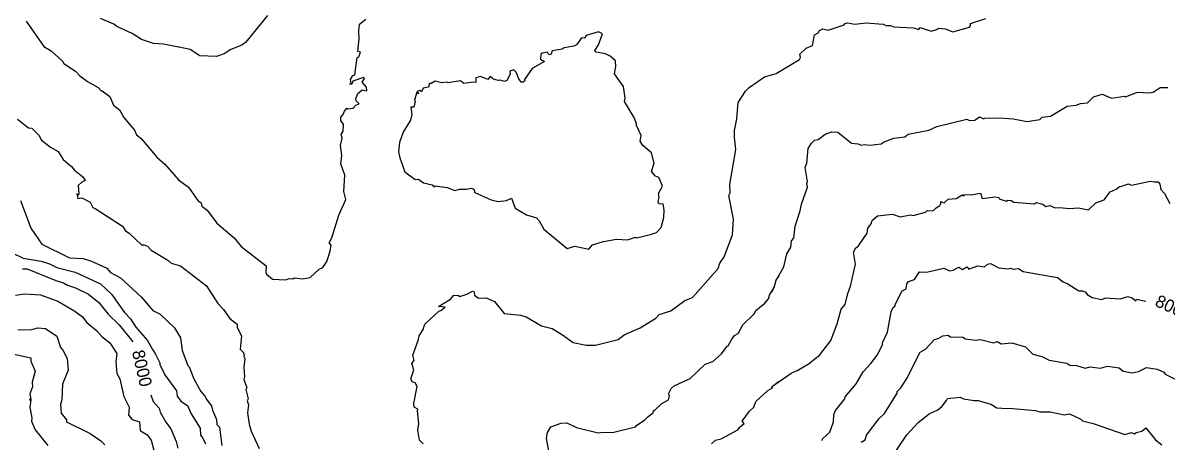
# Model space of a CAD drawing. Extents: x 9339 to 13216, y 3769 to 6935.
# Drawn here: x 10046 to 10746, y 5269 to 5526 of the extents above; entities that cross this region are included whole.
import ezdxf
from ezdxf.enums import TextEntityAlignment as Align

# ---------------------------------------------------------------- set-up
doc = ezdxf.new("R2010")
doc.units = 0
doc.header["$MEASUREMENT"] = 0
for name, color, linetype in [('DTM_SURFACE_CON', 9, 'Continuous'), ('DTM_SURFACE_ICON', 251, 'Continuous'), ('DTM_TEXT_ICON', 251, 'Continuous')]:
    doc.layers.add(name, color=color, linetype=linetype)
doc.styles.add('TMODELF', font='tmodelf')

msp = doc.modelspace()

# ---------------------------------------------------------------- linework, layer by layer
at = {"layer": 'DTM_SURFACE_CON', "linetype": 'Continuous', "flags": 128}
for points, elevation in [([(10048.19, 5526.98), (10059.09, 5511.51), (10063.65, 5508.77), (10070.6, 5502.61), (10071.33, 5501.11), (10078.53, 5496.5), (10081.02, 5493.62), (10085.71, 5490.06), (10092.31, 5486.51), (10094.34, 5484.27), (10094.85, 5484.39), (10099.51, 5480.91), (10101.62, 5475.56), (10105.42, 5472.65), (10107.96, 5468.06), (10114.44, 5460.24), (10115.84, 5457.52), (10118.57, 5455.21), (10128.09, 5443.74), (10133.11, 5439.6), (10141.5, 5429.88), (10147.57, 5425.45), (10153.28, 5417.28), (10155.3, 5415.85), (10155.66, 5413.82), (10158.91, 5411.39), (10164.91, 5403.4), (10175.52, 5394.49), (10179.68, 5389.21), (10195.1, 5377.29), (10194.81, 5373.33), (10195.15, 5372.28), (10198.91, 5369.12), (10207.06, 5368.78), (10209.1, 5369.47), (10211.32, 5369.3), (10212.14, 5370.06), (10217.34, 5369.3), (10221.89, 5370.16), (10227.52, 5375.29), (10229.6, 5376.31), (10232.09, 5379.94), (10234.23, 5386.22), (10234.77, 5390), (10233.6, 5391.31), (10235.1, 5394.5), (10239.46, 5408.37), (10243.75, 5417.88), (10242.56, 5422.72), (10243.12, 5432.82), (10240.62, 5439.65), (10241.38, 5444.8), (10240.42, 5450.97), (10241.48, 5455.48), (10240.78, 5457.74), (10242.05, 5459.74), (10242.35, 5463.96), (10240.58, 5466.06), (10240.58, 5468.32), (10242.04, 5469.96), (10242.85, 5472.03), (10244.38, 5473.84), (10244.93, 5473.4), (10248.13, 5473.82), (10249.85, 5475.54), (10251.84, 5476.4), (10250.07, 5478.24), (10249.78, 5479.57), (10251.04, 5482.77), (10253.74, 5484.92), (10256.48, 5484.4), (10256.31, 5486.54), (10253.77, 5489.7), (10255.11, 5491.87), (10254.53, 5492.46), (10248.09, 5490.29), (10247.43, 5488.37), (10246.13, 5488.55), (10247.07, 5488.89), (10246.63, 5491.35), (10248.03, 5493.67), (10249.14, 5494.26), (10250.59, 5504.82), (10251.58, 5505.1), (10252.66, 5508.12), (10250.98, 5508.45), (10251.85, 5516.25), (10251.66, 5521.12), (10252.15, 5525.19), (10255.98, 5528.28)], 2487.17), ([(10195.85, 5530.52), (10182.44, 5513.96), (10180.2, 5512.31), (10173.43, 5509.66), (10169.29, 5507.05), (10164.64, 5505.31), (10154.53, 5505.72), (10148.5, 5509.76), (10141.81, 5511.03), (10141.39, 5511.05), (10132.25, 5512.89), (10126.06, 5513.38), (10118.79, 5515.76), (10113.17, 5519.35), (10103.68, 5523.76), (10101.81, 5525.18), (10093.78, 5528.7)], 2487.17), ([(10504.1, 5494.19), (10506.8, 5495.05), (10521.03, 5503.53), (10521.71, 5504.86), (10521.23, 5506.81), (10525.26, 5510.51), (10529.03, 5512.19), (10530.36, 5518.69), (10532.61, 5519.89), (10533.24, 5521.2), (10535.3, 5522.4), (10538.65, 5521.51), (10548.31, 5524.74), (10548.94, 5525.6), (10550.53, 5526.04), (10555.02, 5525.19), (10561.94, 5526.07), (10572.28, 5525.19), (10574.13, 5524.39), (10576.66, 5524.26), (10578.86, 5523.54), (10590.83, 5522.93), (10593.97, 5521.86), (10594.95, 5523.17), (10601.65, 5520.97), (10605.09, 5521.95), (10606.15, 5522.69), (10610.13, 5522.39), (10614.93, 5520.41), (10625.07, 5523.32), (10625.7, 5524.07), (10625.55, 5525.63), (10635.11, 5528.72)], 2474.98), ([(10290.99, 5268.5), (10288.7, 5270.74), (10287.65, 5276.76), (10288.42, 5280.69), (10287.46, 5288.5), (10287.7, 5289.52), (10285.53, 5290.93), (10285.37, 5293.14), (10287.4, 5303.55), (10286.09, 5305.83), (10284.21, 5306.28), (10283.5, 5308.15), (10285.23, 5313.76), (10284.04, 5317.46), (10285.42, 5319.34), (10284.75, 5322.68), (10287.97, 5331.57), (10288.5, 5334.49), (10291.09, 5338.34), (10292, 5341.55), (10300.5, 5349.52), (10301.76, 5349.89), (10304.53, 5351.96), (10300.44, 5352.41), (10307.73, 5356.93), (10309.67, 5359.33), (10312.65, 5359.19), (10313.44, 5358.46), (10317.7, 5359.9), (10321.18, 5361.71), (10322.19, 5361.32), (10322.42, 5359.27), (10324.83, 5357.59), (10329.62, 5357.77), (10334.66, 5355.57), (10340.55, 5348.05), (10350.55, 5347.14), (10354, 5346.04), (10363.39, 5340.58), (10369.87, 5338.88), (10376.23, 5335.1), (10382.75, 5330.46), (10390.58, 5328.7), (10396.44, 5328.69), (10410.29, 5332.17), (10413.98, 5335.16), (10423.69, 5339.45), (10433.31, 5345.38), (10435.21, 5347.59), (10442.51, 5349.76), (10451.01, 5356.2), (10455.73, 5357.84), (10471.47, 5375.73), (10472.43, 5379.03), (10475.13, 5382.89), (10480.11, 5396.2), (10480.74, 5405.87), (10477.97, 5420.36), (10478.79, 5422.04), (10478.47, 5427.11), (10482.13, 5448.58), (10481.26, 5455.83), (10481.28, 5460.18), (10482.74, 5467.25), (10483.54, 5477.21), (10488.13, 5484.07), (10490.42, 5486.49), (10499.69, 5492.84), (10506.75, 5495.03), (10508.65, 5496.12)], 2474.98), ([(10504.1, 5361.47), (10505.57, 5364.01), (10506.88, 5368.49), (10511.47, 5376.72), (10513.45, 5384.57), (10515.78, 5388.79), (10516.23, 5392.59), (10517.72, 5394.18), (10518.55, 5401.63), (10521.59, 5410.89), (10522.35, 5415.12), (10526.09, 5425.36), (10525.63, 5427.68), (10525.94, 5428.99), (10524.59, 5437.43), (10525.66, 5440.1), (10526.33, 5449.14), (10528.48, 5452.43), (10530.3, 5454.2), (10532.48, 5454.6), (10536.69, 5457.88), (10540.58, 5459.21), (10544.45, 5459.03), (10552.95, 5452.41), (10556.91, 5452.02), (10558.87, 5451.07), (10560.97, 5451.54), (10564.08, 5451.11), (10571.13, 5452.05), (10572.94, 5453.24), (10578.85, 5455.34), (10585.55, 5456.23), (10587.63, 5457.86), (10600.13, 5460.26), (10605.04, 5462.65), (10623.45, 5466.96), (10625.01, 5466.3), (10628.22, 5466.51), (10631.19, 5468.42), (10633.54, 5467.32), (10634.32, 5467.68), (10643.5, 5467.79), (10651.76, 5467.29), (10660.36, 5465.62), (10668.11, 5466.9), (10669.52, 5468.23), (10674.46, 5468.91), (10684.67, 5475), (10690.29, 5475.53), (10692.89, 5476.67), (10697.11, 5477.1), (10700.77, 5480.75), (10706.2, 5482.38), (10711.85, 5479.85), (10719.76, 5481.02), (10720.4, 5480.78), (10727.77, 5483.5), (10734.91, 5483.17), (10737.35, 5483.64), (10741.57, 5486.46), (10746.29, 5486.51)], 2462.78), ([(10043.01, 5466.95), (10049.63, 5461.71), (10051.84, 5461.53), (10056.29, 5457), (10057.53, 5454.47), (10063.19, 5450.01), (10067.89, 5447.31), (10070.93, 5442.34), (10076.1, 5438.06), (10077.83, 5435.75), (10082.88, 5431.77), (10084.3, 5429.48), (10082.31, 5428.56), (10080.17, 5426.41), (10080.39, 5421.28), (10080.02, 5420.37), (10079.27, 5421.66), (10079.93, 5418.57), (10082.26, 5418.98), (10087.43, 5416.16), (10089.04, 5412.97), (10090.48, 5412.47), (10107.13, 5401.5), (10108.94, 5398.81), (10111.33, 5397.31), (10118.77, 5390.15), (10120.36, 5390.18), (10122.57, 5389.41), (10124.66, 5386.94), (10134.85, 5380.83), (10136.85, 5379), (10142.64, 5377.38), (10158.52, 5365.15), (10165.39, 5354.36), (10168.9, 5350.69), (10172.86, 5345.01), (10177.24, 5341.53), (10177.32, 5339.52), (10179.91, 5334.42), (10179.07, 5326.25), (10180.86, 5324.46), (10181.54, 5322.58), (10181.27, 5321.89), (10181.96, 5320.64), (10181.43, 5315.01), (10181.77, 5309.49), (10181.45, 5307.82), (10183.27, 5302.91), (10182.68, 5301.67), (10184, 5295.93), (10183.35, 5294.62), (10184.12, 5292.19), (10183.69, 5287.28), (10184.62, 5280.37), (10185.82, 5276.19), (10190.68, 5265.47)], 2474.98), ([(10504.1, 5302.57), (10504.67, 5303.62), (10516, 5311.67), (10520.13, 5313.45), (10527.02, 5317.52), (10531.78, 5321.5), (10532.97, 5321.98), (10540.32, 5331.67), (10544.11, 5341.82), (10546.67, 5350.75), (10548.98, 5353.63), (10550.56, 5360.46), (10552.33, 5364.83), (10555.29, 5378.4), (10554.1, 5385.57), (10555.54, 5388.41), (10557.17, 5389.48), (10562.41, 5397.25), (10562.88, 5400.32), (10564.86, 5403.07), (10565.62, 5405.05), (10568.79, 5407.87), (10577.87, 5408.93), (10582.74, 5407.34), (10589.03, 5408.5), (10590.66, 5408.19), (10598.16, 5410.07), (10599.2, 5411.16), (10602.18, 5410.93), (10603.28, 5411.34), (10604.56, 5412.88), (10606.93, 5414.27), (10607.61, 5415.44), (10607.44, 5416.62), (10609.53, 5415.93), (10611.98, 5418.05), (10616.86, 5418.44), (10620.48, 5420.69), (10621.41, 5419.88), (10621.98, 5420.85), (10625.87, 5420.73), (10631.8, 5421.84), (10632.75, 5418.52), (10640.82, 5419.48), (10643, 5419.07), (10643.23, 5418.38), (10647.74, 5416.9), (10648.38, 5417.42), (10650.54, 5417.26), (10652.05, 5416.18), (10664.77, 5415.19), (10665.86, 5416.13), (10669.84, 5415), (10671.66, 5413.66), (10674.19, 5414.26), (10677.39, 5412.81), (10680.28, 5413.01), (10686.07, 5412.34), (10691.62, 5412.77), (10697.77, 5411.61), (10702.2, 5415.85), (10707.33, 5417.67), (10711.11, 5422.58), (10714.71, 5424.25), (10716.67, 5425.94), (10717.42, 5425.82), (10722.22, 5427.45), (10724.03, 5426.64), (10735.51, 5429.14), (10738.12, 5428.61), (10740.29, 5428.73), (10741.32, 5427.32), (10742, 5424.03), (10744.32, 5421.57), (10747.49, 5415.4)], 2450.59), ([(10044.81, 5417.2), (10051.2, 5400.44), (10057.87, 5390.47), (10074.75, 5382.2), (10083.17, 5381.7), (10088.22, 5380.16), (10097.69, 5375.97), (10099.9, 5373.27), (10105.88, 5370.01), (10118.56, 5358.33), (10125.66, 5349.99), (10130.14, 5347.75), (10138.97, 5339.37), (10142.67, 5333.17), (10143.65, 5325.44), (10147.05, 5316.29), (10147.97, 5315.45), (10150.76, 5308.25), (10155.06, 5300.39), (10157.54, 5297.58), (10158.69, 5295.39), (10161.64, 5291.67), (10162.22, 5289.09), (10164.57, 5283.23), (10164.77, 5280.32), (10166.5, 5278.69), (10167.94, 5267.48)], 2462.78), ([(10039.72, 5385.19), (10046.44, 5381.96), (10057.55, 5380.19), (10062.48, 5378.57), (10066.94, 5376.37), (10078.34, 5373.37), (10093.64, 5366.24), (10100.55, 5359.93), (10108.44, 5348.75), (10111.99, 5344.88), (10115.39, 5339.82), (10122.57, 5331.73), (10125.47, 5326.09), (10127.41, 5323.35), (10130.01, 5317.99), (10130.09, 5316.96), (10132.98, 5310.57), (10140.11, 5300.82), (10140.7, 5297.57), (10142.9, 5294.43), (10146.88, 5291.93), (10149.19, 5286.8), (10154.58, 5277.9), (10154.79, 5273.63), (10156.28, 5271.91), (10157.94, 5268.37)], 2450.59), ([(10369.11, 5257.33), (10366.35, 5271.86), (10366.98, 5275.34), (10369.13, 5278.89), (10375.43, 5281.09), (10378.92, 5281.26), (10384.7, 5278.34), (10398, 5275.15), (10400.97, 5275.58), (10406.84, 5275.39), (10420.84, 5278.88), (10421.68, 5279.92), (10426.4, 5282.85), (10428.59, 5285.22), (10431.57, 5287.29), (10431.75, 5288.86), (10432.52, 5288.77), (10436.99, 5293.16), (10441.09, 5295.41), (10441.54, 5297.82), (10441.04, 5299.02), (10442.72, 5302.36), (10444.52, 5303.9), (10454.27, 5308.32), (10463.42, 5317.12), (10468.17, 5318.76), (10473.32, 5323.48), (10476.95, 5328.25), (10477.54, 5328.44), (10479.67, 5332.48), (10481.36, 5334.59), (10483.56, 5335.93), (10486.5, 5341.2), (10493.52, 5348.16), (10494.42, 5349.93), (10499.92, 5354.4), (10502.06, 5357.22), (10502.72, 5359.33), (10505.57, 5364.01), (10506.88, 5368.49), (10508.65, 5371.15)], 2462.78), ([(10041.74, 5359.34), (10047.41, 5360.25), (10056.98, 5359.65), (10067.67, 5355.6), (10077.99, 5349.64), (10082.64, 5346.16), (10085.37, 5342.55), (10091.35, 5337.67), (10094.59, 5334.1), (10099.39, 5330.28), (10103.76, 5323.72), (10103.14, 5318.84), (10103.82, 5311.48), (10105.57, 5308.23), (10108.09, 5297.28), (10111.17, 5290.9), (10110.91, 5285.98), (10113.12, 5283.26), (10117.57, 5281.94), (10117.93, 5276.53), (10122.32, 5273.82), (10124.68, 5270.74), (10128.07, 5258.34)], 2426.21), ([(10043.25, 5338.22), (10051.7, 5338.29), (10055.42, 5339.42), (10060.19, 5338.89), (10067.06, 5334.18), (10069.23, 5327.39), (10070.7, 5325.73), (10073.41, 5320.65), (10073.9, 5313.53), (10070.55, 5304.88), (10069.99, 5295.34), (10069.23, 5292.69), (10069.59, 5287.21), (10072.98, 5283.18), (10073, 5281.77), (10087.38, 5274.77), (10093.93, 5270.18), (10096.46, 5267.7)], 2414.02), ([(10558.87, 5269.35), (10561.29, 5270.86), (10562.09, 5273.67), (10569.85, 5283.99), (10573.11, 5286.88), (10580.76, 5299.4), (10580.84, 5300.46), (10582.97, 5302.77), (10586.68, 5308.3), (10594.91, 5324.52), (10598.11, 5326.42), (10603.62, 5332.15), (10605.8, 5332.76), (10608.78, 5334.47), (10611.8, 5334.94), (10613.52, 5333.78), (10621.06, 5333.67), (10622.55, 5332.64), (10628.57, 5331.87), (10631.77, 5332.31), (10639.67, 5330.21), (10642.05, 5330.94), (10644.37, 5329.65), (10650.88, 5330.15), (10659.29, 5327.66), (10663.71, 5323.29), (10669.24, 5321.78), (10673.78, 5319.53), (10684.56, 5317.8), (10686.46, 5316.52), (10690.49, 5316.27), (10695.79, 5314.69), (10698.9, 5315.43), (10705.21, 5314.74), (10709.5, 5315.95), (10716.48, 5314.84), (10719.02, 5312.84), (10724.78, 5311.91), (10728.41, 5312.66), (10733.29, 5315.04), (10739.7, 5314.02), (10743.81, 5312.25), (10744.65, 5310.98), (10751.23, 5307.73)], 2426.21), ([(10036.18, 5324.26), (10051.05, 5321.03), (10051.22, 5318.98), (10053.85, 5312.8), (10052.01, 5306.18), (10052.09, 5303.22), (10050.52, 5298.91), (10051.23, 5295.55), (10050.59, 5296.07), (10050.61, 5295.07), (10051.23, 5295.43), (10050.51, 5290.68), (10051.75, 5284.23), (10051.55, 5282.2), (10053.71, 5276.94), (10061.47, 5267.46)], 2401.82), ([(10467.25, 5268.31), (10469.82, 5270.65), (10473.15, 5271.39), (10483.46, 5276.96), (10484.73, 5278.81), (10487.36, 5280.82), (10485.97, 5282.23), (10490.6, 5288.42), (10493.1, 5290.8), (10494.33, 5294.31), (10501.74, 5300.96), (10504.52, 5302.69), (10504.67, 5303.62), (10508.65, 5306.84)], 2450.59), ([(10572.25, 5252.44), (10586.81, 5273.89), (10593.68, 5281.56), (10600.45, 5286.82), (10605.62, 5289.25), (10608.31, 5291.54), (10611.06, 5294.9), (10611.51, 5296.18), (10619.26, 5296.93), (10621.46, 5296.03), (10627.95, 5294.82), (10630.4, 5294.99), (10638, 5292.58), (10641.71, 5290.46), (10647.8, 5289.93), (10649.35, 5290.27), (10665.34, 5288.8), (10668.02, 5288.05), (10674.38, 5287.91), (10682.88, 5286.17), (10686.22, 5286.69), (10693.14, 5283.56), (10694.04, 5282.44), (10700.64, 5280.76), (10719.92, 5274.2), (10724.02, 5275.36), (10725.95, 5274.49), (10726.93, 5275.28), (10730.49, 5276.26), (10732.83, 5278.17), (10738.84, 5270.94), (10742.73, 5267.7)], 2414.02)]:
    msp.add_lwpolyline(points, dxfattribs=dict(at, elevation=elevation))
at = {"layer": 'DTM_SURFACE_CON', "linetype": 'Continuous', "elevation": 2487.17, "flags": 128}
msp.add_lwpolyline([(10310.64, 5423.43), (10313.29, 5424.14), (10317.27, 5424.18), (10320.66, 5424.92), (10322.08, 5424.29), (10322.62, 5422.16), (10332.55, 5417.67), (10336.87, 5416.6), (10341.86, 5417.35), (10344.97, 5418.66), (10347.26, 5412.53), (10354.26, 5408.52), (10360.21, 5406.65), (10361.91, 5404.88), (10364.84, 5399.72), (10379.14, 5387.87), (10383.84, 5389.41), (10392.27, 5387.49), (10394.6, 5390.25), (10401.23, 5392.16), (10409.17, 5393.59), (10415.89, 5393.27), (10420.82, 5394.82), (10421.34, 5394.45), (10430.04, 5396.41), (10433.61, 5397.69), (10436.55, 5400.79), (10438.16, 5406.88), (10438.34, 5411.64), (10437.68, 5414.99), (10435.08, 5415.23), (10434.73, 5416.47), (10435.29, 5419.29), (10434.84, 5421.57), (10437.27, 5426.06), (10435.08, 5431.42), (10433, 5432.25), (10430.54, 5435.03), (10432.27, 5440.09), (10430.66, 5446.39), (10425.28, 5450.86), (10423.78, 5453.67), (10424.22, 5456.98), (10421.41, 5463.2), (10421.48, 5464.19), (10420.2, 5467.67), (10414.13, 5477.79), (10414.51, 5479.98), (10413.55, 5487.02), (10407.93, 5494.71), (10408.87, 5499.27), (10408.58, 5502.64), (10405.31, 5505.59), (10402.5, 5506.95), (10396.7, 5508.04), (10396.06, 5509.08), (10398.24, 5512.46), (10400.61, 5519.17), (10398.29, 5520.43), (10390.76, 5518.2), (10389.69, 5516.58), (10387.74, 5516.75), (10384.74, 5512.54), (10383.08, 5511.68), (10377.16, 5510.76), (10375.95, 5509.92), (10369.9, 5508.85), (10369.35, 5506.72), (10367.89, 5506.5), (10367.12, 5508), (10363.68, 5507.41), (10363.01, 5506.72), (10362.65, 5503.71), (10365.19, 5502.34), (10357.66, 5497.97), (10353.05, 5491.33), (10353.14, 5490.56), (10352.17, 5489.7), (10350.87, 5489.72), (10349.44, 5491.65), (10347.86, 5495.84), (10346.53, 5497.27), (10344.08, 5496.46), (10344.2, 5494.6), (10342.21, 5490.76), (10340.66, 5490.06), (10338.09, 5490.82), (10336.83, 5490.64), (10334.08, 5491.55), (10331.9, 5493.07), (10330.48, 5491.24), (10326.13, 5493.14), (10323.28, 5492.37), (10323.31, 5489.41), (10321.5, 5489.77), (10315.8, 5488.85), (10313.82, 5490.45), (10306.05, 5489.34), (10305.85, 5489.64), (10302.43, 5489.21), (10298.43, 5490.22), (10295.97, 5488.78), (10294.98, 5488.76), (10294.27, 5486.67), (10291.06, 5486), (10290.02, 5483.74), (10288.97, 5484.49), (10287.48, 5484.12), (10288.06, 5482.55), (10287.04, 5483.82), (10285.71, 5478.51), (10286.07, 5478.13), (10285.34, 5474.47), (10283.49, 5474.3), (10284.12, 5469.9), (10283.3, 5466.36), (10278.75, 5459.14), (10276.6, 5452.69), (10275.89, 5446.96), (10276.72, 5443.42), (10279.87, 5434.79), (10286.13, 5430.17), (10288.14, 5430.36), (10291.21, 5427.99), (10296.54, 5426.81), (10297.57, 5425.72), (10298.43, 5426.33), (10305.77, 5425.21), (10310.47, 5423.48)], close=True, dxfattribs=at)
at = {"layer": 'DTM_SURFACE_ICON', "linetype": 'Continuous', "elevation": 2438.4, "flags": 128}
for points in [[(10046.08, 5375.44), (10048.96, 5375.43), (10066.35, 5368.32), (10071.04, 5366.9), (10073.48, 5365.39), (10078.41, 5363.94), (10086.38, 5359.93), (10092.69, 5354.87), (10098.36, 5347.71), (10105.17, 5341.29), (10113.41, 5330.79)], [(10534.67, 5270.53), (10535.41, 5271.75), (10539.59, 5275.63), (10541.79, 5281.81), (10542.19, 5286.06), (10543.08, 5288.84), (10548.88, 5295.91), (10548.95, 5297.13), (10555.82, 5305.08), (10559.98, 5312.47), (10564.77, 5317.59), (10568.52, 5322.72), (10571.87, 5328.95), (10571.85, 5330.13), (10574.98, 5336.72), (10577.24, 5349.19), (10578.12, 5351.6), (10579.55, 5352.74), (10579.61, 5353.75), (10583.96, 5362.01), (10586.35, 5363.18), (10586.68, 5366.2), (10587.78, 5367.7), (10591.41, 5369.05), (10594.49, 5373.66), (10598.69, 5373.44), (10609.32, 5375.87), (10612.78, 5374.18), (10615.07, 5374.56), (10618.57, 5376.5), (10620.69, 5374.97), (10623.39, 5376.77), (10624.49, 5375.92), (10624.37, 5375.31), (10630.16, 5377.26), (10634.13, 5376.69), (10636.08, 5378.35), (10637.79, 5378.72), (10643.01, 5375.99), (10648.46, 5375.5), (10650.17, 5375.92), (10651.73, 5375.37), (10655.06, 5375.72), (10657.91, 5373.81), (10678.88, 5370.22), (10682.23, 5367.62), (10685.15, 5366.3), (10691.8, 5361.96), (10694.08, 5362.01), (10695.99, 5361.28), (10697.01, 5359.86), (10699.94, 5358.03), (10705.95, 5356.79), (10708.26, 5357.77), (10717.12, 5357.17), (10721.93, 5358.47), (10724.52, 5357.69), (10726.65, 5355.96), (10727.11, 5356.99), (10732.84, 5355.7)], [(10124.42, 5298.39), (10125.85, 5294.23), (10129.7, 5290.14), (10130.24, 5287.8), (10133.7, 5281.67), (10136.74, 5277.63), (10140.05, 5269.89), (10141.11, 5265.76)]]:
    msp.add_lwpolyline(points, dxfattribs=at)

# ---------------------------------------------------------------- texts
at = {"layer": 'DTM_TEXT_ICON', "linetype": 'Continuous', "style": 'TMODELF'}
for rotation, p in [(335.56175, (10749.76, 5351.8, 2438.4)), (282.88353, (10119.19, 5314.65, 2438.4))]:
    msp.add_text('8000', height=7.62, rotation=rotation, dxfattribs=at).set_placement(p, align=Align.MIDDLE_CENTER)

doc.saveas('drawing.dxf')
